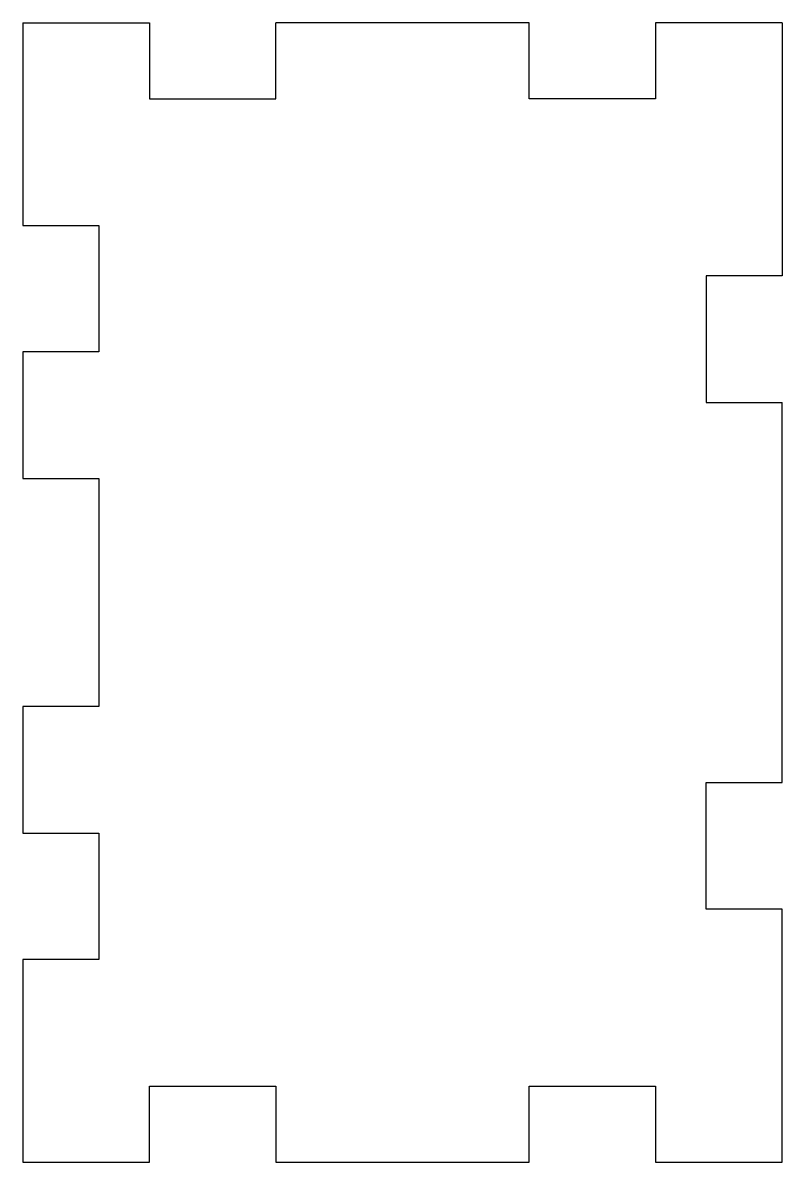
# Model space of a CAD drawing. Header units: millimetres. Extents: x 2 to 32, y 1.5 to 46.5.
import ezdxf

# ---------------------------------------------------------------- set-up
doc = ezdxf.new("R2010")
doc.units = ezdxf.units.MM
doc.layers.get('0').update_dxf_attribs({"lineweight": 25, "true_color": 0xffffff})

msp = doc.modelspace()

# ---------------------------------------------------------------- linework, layer by layer
for p, q in [((2, 46.5), (7, 46.5)), ((2, 46.5), (2, 38.5)), ((7, 46.5), (7, 43.5)), ((12, 43.5), (12, 46.5)), ((22, 46.5), (12, 46.5)), ((22, 43.5), (22, 46.5)), ((32, 46.5), (27, 46.5)), ((27, 46.5), (27, 43.5)), ((32, 46.5), (32, 36.5)), ((7, 43.5), (12, 43.5)), ((27, 43.5), (22, 43.5)), ((2, 38.5), (5, 38.5)), ((5, 38.5), (5, 33.5)), ((32, 36.5), (29, 36.5)), ((29, 36.5), (29, 31.5)), ((5, 33.5), (2, 33.5)), ((2, 33.5), (2, 28.5)), ((29, 31.5), (32, 31.5)), ((32, 16.5), (32, 31.5)), ((2, 28.5), (5, 28.5)), ((5, 28.5), (5, 19.5)), ((5, 19.5), (2, 19.5)), ((2, 19.5), (2, 14.5)), ((29, 11.5), (29, 16.5)), ((29, 16.5), (32, 16.5)), ((2, 14.5), (5, 14.5)), ((5, 14.5), (5, 9.5)), ((32, 11.5), (29, 11.5)), ((32, 1.5), (32, 11.5)), ((5, 9.5), (2, 9.5)), ((2, 9.5), (2, 1.5)), ((7, 1.5), (7, 4.5)), ((7, 4.5), (12, 4.5)), ((12, 4.5), (12, 1.5)), ((22, 1.5), (22, 4.5)), ((22, 4.5), (27, 4.5)), ((27, 4.5), (27, 1.5)), ((2, 1.5), (7, 1.5)), ((12, 1.5), (22, 1.5)), ((27, 1.5), (32, 1.5))]:
    msp.add_line(p, q)

doc.saveas('drawing.dxf')
